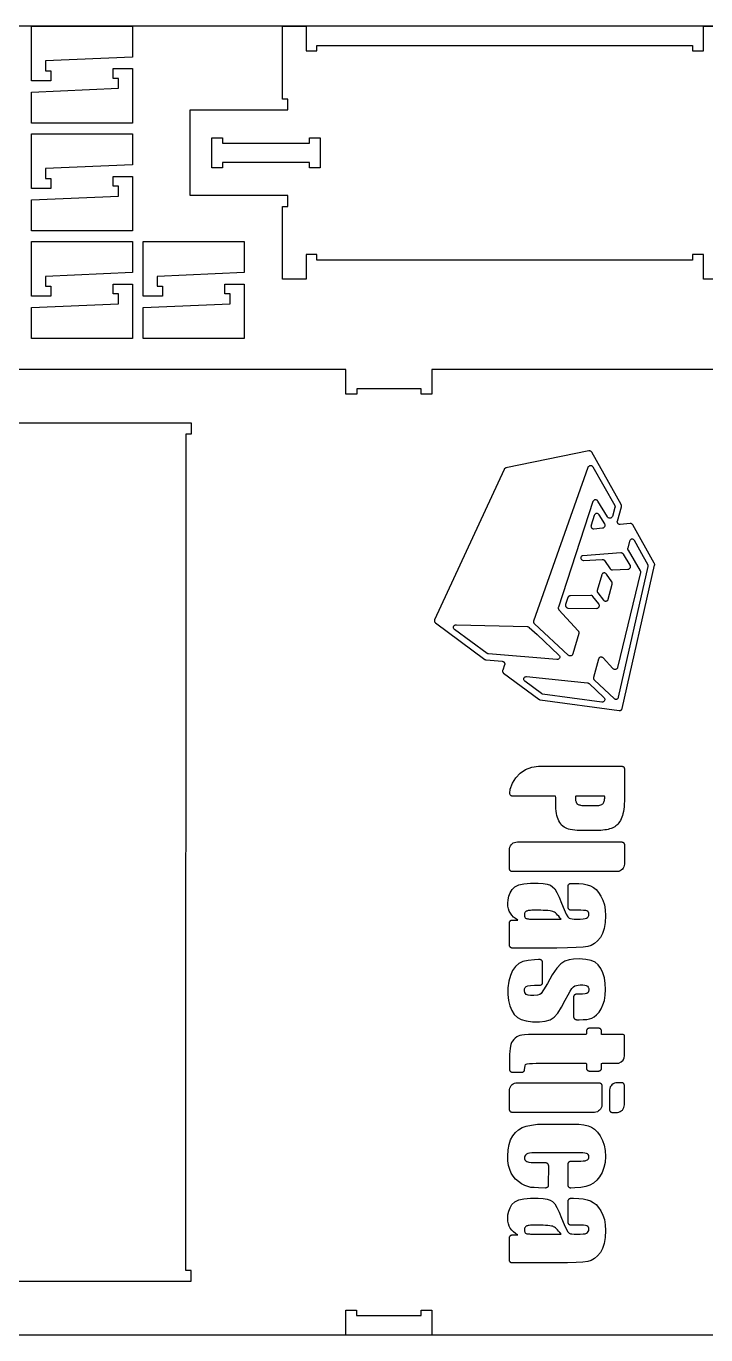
# Model space of a CAD drawing. Header units: millimetres. Extents: x -18174 to 50972, y 6312 to 16778.
# Drawn here: x -3639 to -3005, y 7632 to 8853 of the extents above; entities that cross this region are included whole.
import ezdxf

# ---------------------------------------------------------------- set-up
doc = ezdxf.new("R2010")
doc.units = ezdxf.units.MM
doc.header["$MEASUREMENT"] = 0
for name, color, linetype in [("freeeswerk_LOGO'S_halve dikte plaat", 6, 'Continuous'), ('freeswerk_ELEMENTEN', 7, 'Continuous'), ('freeswerk_PLATEN', 3, 'Continuous')]:
    doc.layers.add(name, color=color, linetype=linetype)

msp = doc.modelspace()

# ---------------------------------------------------------------- linework, layer by layer
at = {"layer": "freeeswerk_LOGO'S_halve dikte plaat"}
for points in [[(-3085.1, 8387.9), (-3085.5, 8387.9), (-3085.9, 8387.9), (-3086.3, 8388.1), (-3086.7, 8388.2), (-3087, 8388.5), (-3087.3, 8388.8), (-3087.5, 8389.1), (-3087.7, 8389.5), (-3087.8, 8389.9), (-3087.9, 8390.3), (-3087.9, 8390.7), (-3087.8, 8391.1), (-3083.9, 8404.5), (-3083.9, 8404.6), (-3083.9, 8404.8), (-3083.8, 8404.9), (-3083.8, 8405.1), (-3083.8, 8405.3), (-3083.8, 8405.4), (-3083.9, 8405.6), (-3083.9, 8405.8), (-3084, 8405.9), (-3084, 8406.1), (-3084.1, 8406.2), (-3084.2, 8406.4), (-3111.7, 8455.2), (-3111.9, 8455.5), (-3112, 8455.7), (-3112.2, 8455.9), (-3112.4, 8456), (-3112.6, 8456.2), (-3112.9, 8456.3), (-3113.1, 8456.4), (-3113.4, 8456.5), (-3113.6, 8456.5), (-3113.9, 8456.5), (-3114.1, 8456.5), (-3114.4, 8456.5), (-3191.6, 8440.6), (-3191.8, 8440.5), (-3192, 8440.4), (-3192.2, 8440.4), (-3192.3, 8440.3), (-3192.5, 8440.2), (-3192.7, 8440.1), (-3192.8, 8439.9), (-3193, 8439.8), (-3193.1, 8439.7), (-3193.2, 8439.5), (-3193.3, 8439.3), (-3193.4, 8439.2), (-3258, 8299.1), (-3258.1, 8298.9), (-3258.2, 8298.6), (-3258.2, 8298.3), (-3258.2, 8298), (-3258.2, 8297.7), (-3258.1, 8297.5), (-3258, 8297.2), (-3257.9, 8296.9), (-3257.8, 8296.7), (-3257.6, 8296.5), (-3257.4, 8296.3), (-3257.2, 8296.1), (-3211.2, 8262.1), (-3211.2, 8262.1), (-3211.1, 8262), (-3211, 8261.9), (-3210.9, 8261.9), (-3210.7, 8261.8), (-3210.6, 8261.8), (-3210.5, 8261.8), (-3210.4, 8261.7), (-3210.3, 8261.7), (-3210.2, 8261.7), (-3210.1, 8261.7), (-3210, 8261.6), (-3195, 8260.4), (-3194.6, 8260.3), (-3194.2, 8260.2), (-3193.9, 8260), (-3193.6, 8259.8), (-3193.3, 8259.6), (-3193.1, 8259.2), (-3192.9, 8258.9), (-3192.8, 8258.6), (-3192.7, 8258.2), (-3192.7, 8257.8), (-3192.7, 8257.4), (-3192.8, 8257), (-3194.6, 8252.1), (-3194.7, 8251.8), (-3194.8, 8251.6), (-3194.8, 8251.3), (-3194.8, 8251), (-3194.7, 8250.8), (-3194.7, 8250.5), (-3194.6, 8250.3), (-3194.5, 8250), (-3194.3, 8249.8), (-3194.2, 8249.6), (-3194, 8249.4), (-3193.8, 8249.2), (-3160.8, 8224.9), (-3160.7, 8224.8), (-3160.6, 8224.8), (-3160.5, 8224.7), (-3160.4, 8224.7), (-3160.3, 8224.6), (-3160.2, 8224.6), (-3160.1, 8224.5), (-3160, 8224.5), (-3159.9, 8224.5), (-3159.8, 8224.4), (-3159.7, 8224.4), (-3159.6, 8224.4), (-3086, 8214.4), (-3085.7, 8214.4), (-3085.4, 8214.4), (-3085.1, 8214.5), (-3084.8, 8214.6), (-3084.5, 8214.7), (-3084.3, 8214.8), (-3084, 8215), (-3083.8, 8215.3), (-3083.6, 8215.5), (-3083.5, 8215.8), (-3083.3, 8216), (-3083.2, 8216.3), (-3053.1, 8350), (-3053.1, 8350.1), (-3053, 8350.3), (-3053, 8350.5), (-3053, 8350.6), (-3053, 8350.8), (-3053.1, 8350.9), (-3053.1, 8351.1), (-3053.1, 8351.2), (-3053.2, 8351.4), (-3053.2, 8351.5), (-3053.3, 8351.6), (-3053.4, 8351.8), (-3073.5, 8387.6), (-3073.7, 8387.8), (-3073.8, 8388), (-3074, 8388.1), (-3074.2, 8388.3), (-3074.4, 8388.4), (-3074.6, 8388.5), (-3074.8, 8388.6), (-3075, 8388.7), (-3075.2, 8388.8), (-3075.5, 8388.8), (-3075.7, 8388.8), (-3076, 8388.8)], [(-3110.8, 8384.1), (-3110.4, 8384), (-3110, 8383.9), (-3109.6, 8383.9), (-3101.5, 8384.7), (-3101.1, 8384.8), (-3100.7, 8384.9), (-3100.3, 8385.1), (-3100, 8385.4), (-3099.7, 8385.7), (-3099.5, 8386.1), (-3099.3, 8386.5), (-3099.3, 8386.9), (-3099.2, 8387.3), (-3099.3, 8387.7), (-3099.4, 8388.1), (-3099.6, 8388.5), (-3104.8, 8396.9), (-3105.1, 8397.3), (-3105.4, 8397.6), (-3105.8, 8397.9), (-3106.3, 8398), (-3106.7, 8398.1), (-3107.2, 8398.1), (-3107.7, 8398), (-3108.1, 8397.8), (-3108.5, 8397.5), (-3108.8, 8397.2), (-3109.1, 8396.8), (-3109.3, 8396.4), (-3112.2, 8387.2), (-3112.3, 8386.8), (-3112.4, 8386.3), (-3112.3, 8385.9), (-3112.2, 8385.5), (-3112, 8385.2), (-3111.8, 8384.8), (-3111.5, 8384.5), (-3111.2, 8384.3)], [(-3091.9, 8253.5), (-3101.1, 8263.5), (-3101.4, 8263.8), (-3101.8, 8264), (-3102.2, 8264.2), (-3102.6, 8264.3), (-3103.1, 8264.3), (-3103.5, 8264.2), (-3103.9, 8264.1), (-3104.3, 8263.8), (-3104.7, 8263.6), (-3105, 8263.2), (-3105.2, 8262.8), (-3105.3, 8262.4), (-3109.9, 8245.3), (-3109.9, 8245.1), (-3110, 8244.9), (-3110, 8244.6), (-3110, 8244.4), (-3109.9, 8244.2), (-3109.9, 8244), (-3109.8, 8243.8), (-3109.7, 8243.6), (-3109.6, 8243.4), (-3109.5, 8243.2), (-3109.3, 8243), (-3109.2, 8242.8), (-3090.8, 8225.7), (-3090.5, 8225.4), (-3090.1, 8225.2), (-3089.7, 8225), (-3089.2, 8225), (-3088.8, 8225), (-3088.4, 8225.1), (-3088, 8225.3), (-3087.6, 8225.5), (-3087.3, 8225.8), (-3087, 8226.1), (-3086.8, 8226.5), (-3086.7, 8226.9), (-3059.2, 8348.8), (-3059.1, 8348.9), (-3059.1, 8349.1), (-3059.1, 8349.2), (-3059.1, 8349.4), (-3059.1, 8349.5), (-3059.1, 8349.7), (-3059.1, 8349.8), (-3059.2, 8350), (-3059.2, 8350.1), (-3059.3, 8350.3), (-3059.3, 8350.4), (-3059.4, 8350.5), (-3063.3, 8357.9), (-3071.8, 8373), (-3072.1, 8373.4), (-3072.4, 8373.7), (-3072.9, 8374), (-3073.3, 8374.2), (-3073.8, 8374.2), (-3074.3, 8374.2), (-3074.8, 8374.1), (-3075.2, 8373.9), (-3075.6, 8373.6), (-3076, 8373.3), (-3076.2, 8372.8), (-3076.4, 8372.4), (-3078.1, 8365.9), (-3078.2, 8365.7), (-3078.2, 8365.6), (-3078.2, 8365.4), (-3078.2, 8365.2), (-3078.2, 8365.1), (-3078.2, 8364.9), (-3078.1, 8364.7), (-3078.1, 8364.6), (-3078, 8364.4), (-3078, 8364.2), (-3077.9, 8364.1), (-3077.8, 8363.9), (-3072, 8354.4), (-3066.5, 8344.8), (-3066.4, 8344.6), (-3066.4, 8344.5), (-3066.3, 8344.4), (-3066.3, 8344.2), (-3066.2, 8344.1), (-3066.2, 8343.9), (-3066.2, 8343.7), (-3066.2, 8343.6), (-3066.2, 8343.4), (-3066.2, 8343.3), (-3066.2, 8343.1), (-3066.2, 8343), (-3087.6, 8254.6), (-3087.8, 8254.1), (-3088, 8253.7), (-3088.3, 8253.4), (-3088.6, 8253.1), (-3089, 8252.9), (-3089.4, 8252.7), (-3089.9, 8252.7), (-3090.3, 8252.7), (-3090.8, 8252.8), (-3091.2, 8252.9), (-3091.6, 8253.2)], [(-3120.8, 8354.8), (-3120.3, 8354.5), (-3119.8, 8354.4), (-3119.2, 8354.4), (-3102, 8355.4), (-3101.8, 8355.4), (-3101.6, 8355.4), (-3101.4, 8355.3), (-3101.2, 8355.3), (-3101, 8355.2), (-3100.8, 8355.1), (-3100.6, 8355), (-3100.4, 8354.9), (-3100.2, 8354.8), (-3100.1, 8354.6), (-3099.9, 8354.5), (-3099.8, 8354.3), (-3094.5, 8346.7), (-3094.4, 8346.5), (-3094.2, 8346.3), (-3094.1, 8346.2), (-3093.9, 8346.1), (-3093.8, 8345.9), (-3093.6, 8345.8), (-3093.4, 8345.8), (-3093.2, 8345.7), (-3093, 8345.6), (-3092.8, 8345.6), (-3092.6, 8345.6), (-3092.4, 8345.6), (-3077.9, 8346.2), (-3077.5, 8346.2), (-3077.1, 8346.4), (-3076.7, 8346.6), (-3076.4, 8346.8), (-3076.1, 8347.1), (-3075.8, 8347.5), (-3075.7, 8347.9), (-3075.6, 8348.3), (-3075.5, 8348.8), (-3075.6, 8349.2), (-3075.7, 8349.6), (-3075.9, 8350), (-3082.2, 8360.2), (-3082.3, 8360.4), (-3082.4, 8360.5), (-3082.6, 8360.7), (-3082.8, 8360.9), (-3083, 8361), (-3083.2, 8361.1), (-3083.4, 8361.2), (-3083.6, 8361.3), (-3083.8, 8361.3), (-3084, 8361.4), (-3084.2, 8361.4), (-3084.5, 8361.4), (-3120.1, 8358.8), (-3120.6, 8358.6), (-3121.1, 8358.3), (-3121.4, 8357.9), (-3121.7, 8357.4), (-3121.8, 8356.8), (-3121.7, 8356.2), (-3121.6, 8355.7), (-3121.3, 8355.2)], [(-3101.6, 8342.1), (-3102, 8341.7), (-3102.2, 8341.3), (-3102.4, 8340.9), (-3106.5, 8326.5), (-3106.6, 8326.3), (-3106.6, 8326.1), (-3106.6, 8325.9), (-3106.6, 8325.7), (-3106.6, 8325.5), (-3106.6, 8325.3), (-3106.5, 8325.1), (-3106.5, 8324.9), (-3106.4, 8324.8), (-3106.3, 8324.6), (-3106.2, 8324.4), (-3106.1, 8324.3), (-3100.7, 8317.4), (-3100.4, 8317), (-3100, 8316.8), (-3099.6, 8316.6), (-3099.1, 8316.4), (-3098.7, 8316.4), (-3098.2, 8316.5), (-3097.8, 8316.6), (-3097.4, 8316.8), (-3097, 8317.1), (-3096.7, 8317.4), (-3096.5, 8317.8), (-3096.3, 8318.3), (-3092.6, 8332.4), (-3092.5, 8332.6), (-3092.5, 8332.8), (-3092.5, 8333), (-3092.5, 8333.1), (-3092.5, 8333.3), (-3092.5, 8333.5), (-3092.6, 8333.7), (-3092.6, 8333.8), (-3092.7, 8334), (-3092.7, 8334.2), (-3092.8, 8334.3), (-3092.9, 8334.5), (-3097.9, 8341.6), (-3098.2, 8342), (-3098.6, 8342.3), (-3099, 8342.5), (-3099.4, 8342.7), (-3099.9, 8342.7), (-3100.4, 8342.7), (-3100.8, 8342.6), (-3101.3, 8342.4)], [(-3104.5, 8312.5), (-3104.6, 8312.9), (-3104.8, 8313.4), (-3105.1, 8313.8), (-3110.6, 8320.8), (-3110.7, 8321), (-3110.8, 8321.1), (-3111, 8321.2), (-3111.1, 8321.3), (-3111.3, 8321.4), (-3111.5, 8321.5), (-3111.6, 8321.6), (-3111.8, 8321.7), (-3112, 8321.7), (-3112.2, 8321.7), (-3112.4, 8321.8), (-3112.6, 8321.8), (-3131.6, 8321.5), (-3131.8, 8321.4), (-3132.1, 8321.4), (-3132.3, 8321.3), (-3132.6, 8321.2), (-3132.8, 8321.1), (-3133, 8321), (-3133.2, 8320.8), (-3133.4, 8320.6), (-3133.5, 8320.4), (-3133.7, 8320.2), (-3133.8, 8320), (-3133.9, 8319.7), (-3136, 8313.2), (-3136.1, 8312.9), (-3136.1, 8312.5), (-3136.1, 8312.1), (-3136, 8311.7), (-3135.8, 8311.3), (-3135.6, 8311), (-3135.4, 8310.7), (-3135.1, 8310.5), (-3134.7, 8310.3), (-3134.4, 8310.1), (-3134, 8310), (-3133.6, 8310), (-3107.1, 8309.7), (-3106.6, 8309.8), (-3106.1, 8309.9), (-3105.7, 8310.1), (-3105.3, 8310.4), (-3105, 8310.7), (-3104.8, 8311.1), (-3104.6, 8311.6), (-3104.5, 8312)], [(-3208.7, 8267.3), (-3208.8, 8267.4), (-3208.9, 8267.5), (-3209, 8267.5), (-3209.1, 8267.6), (-3209.2, 8267.6), (-3239.4, 8289.9), (-3239.8, 8290.3), (-3240.1, 8290.7), (-3240.3, 8291.2), (-3240.4, 8291.7), (-3240.4, 8292.2), (-3240.3, 8292.8), (-3240, 8293.2), (-3239.7, 8293.7), (-3239.3, 8294), (-3238.8, 8294.3), (-3238.3, 8294.4), (-3237.8, 8294.4), (-3171.6, 8292.7), (-3171.5, 8292.7), (-3171.3, 8292.6), (-3171.2, 8292.6), (-3171, 8292.6), (-3170.9, 8292.5), (-3170.8, 8292.5), (-3170.6, 8292.4), (-3170.5, 8292.4), (-3170.4, 8292.3), (-3170.2, 8292.2), (-3170.1, 8292.1), (-3170, 8292), (-3162.5, 8285.2), (-3142.3, 8266.2), (-3141.9, 8265.9), (-3141.7, 8265.4), (-3141.5, 8264.9), (-3141.5, 8264.4), (-3141.5, 8263.9), (-3141.7, 8263.4), (-3141.9, 8263), (-3142.3, 8262.6), (-3142.7, 8262.3), (-3143.2, 8262.1), (-3143.7, 8261.9), (-3144.2, 8261.9), (-3207.9, 8267.2), (-3208, 8267.2), (-3208.1, 8267.2), (-3208.2, 8267.2), (-3208.4, 8267.2), (-3208.5, 8267.3), (-3208.6, 8267.3)], [(-3173.8, 8245.8), (-3173.3, 8246), (-3172.8, 8246.1), (-3172.3, 8246.1), (-3130.9, 8241.9), (-3115.7, 8240.3), (-3115.5, 8240.3), (-3115.4, 8240.2), (-3115.3, 8240.2), (-3115.2, 8240.2), (-3115, 8240.1), (-3114.9, 8240.1), (-3114.8, 8240), (-3114.7, 8239.9), (-3114.6, 8239.9), (-3114.4, 8239.8), (-3114.3, 8239.7), (-3114.2, 8239.6), (-3100.4, 8226.7), (-3100, 8226.3), (-3099.8, 8225.8), (-3099.6, 8225.3), (-3099.6, 8224.8), (-3099.6, 8224.3), (-3099.8, 8223.8), (-3100.1, 8223.3), (-3100.5, 8222.9), (-3100.9, 8222.6), (-3101.4, 8222.4), (-3101.9, 8222.4), (-3102.4, 8222.4), (-3157.4, 8229.8), (-3157.6, 8229.8), (-3157.7, 8229.9), (-3157.8, 8229.9), (-3157.9, 8229.9), (-3158, 8229.9), (-3158.1, 8230), (-3158.1, 8230), (-3158.2, 8230.1), (-3158.3, 8230.1), (-3158.4, 8230.2), (-3158.5, 8230.2), (-3158.6, 8230.3), (-3174, 8241.7), (-3174.4, 8242), (-3174.7, 8242.5), (-3174.9, 8243), (-3175, 8243.5), (-3175, 8244), (-3174.8, 8244.6), (-3174.6, 8245), (-3174.2, 8245.5)], [(-3108.1, 8102.6), (-3110.8, 8102.5), (-3120.5, 8102.5), (-3122.5, 8102.5), (-3125.1, 8102.6), (-3127.5, 8102.8), (-3129.7, 8103.1), (-3131.7, 8103.4), (-3133.4, 8103.9), (-3134.9, 8104.4), (-3136.2, 8105), (-3137.5, 8105.7), (-3138.6, 8106.6), (-3139.7, 8107.6), (-3140.6, 8108.8), (-3141.5, 8110.1), (-3142.3, 8111.5), (-3143, 8113.1), (-3143.6, 8114.8), (-3144.1, 8116.6), (-3144.5, 8118.6), (-3144.9, 8120.7), (-3145.1, 8123), (-3145.2, 8125.4), (-3145.2, 8127.2), (-3145.2, 8133.4), (-3145.3, 8134.6), (-3185.5, 8134.6), (-3185.8, 8134.7), (-3186.2, 8134.7), (-3186.5, 8134.8), (-3186.8, 8135), (-3187.1, 8135.2), (-3187.3, 8135.5), (-3187.6, 8135.7), (-3187.7, 8136), (-3187.9, 8136.4), (-3187.9, 8136.7), (-3188, 8137.1), (-3188, 8137.4), (-3187.6, 8141), (-3185.6, 8146.7), (-3182.4, 8151.8), (-3178.2, 8156.1), (-3173.3, 8159.4), (-3167.6, 8161.6), (-3161.4, 8162.5), (-3160.5, 8162.5), (-3083.7, 8162.5), (-3083.3, 8162.5), (-3083, 8162.4), (-3082.7, 8162.3), (-3082.4, 8162.2), (-3082.2, 8162), (-3081.9, 8161.8), (-3081.7, 8161.5), (-3081.5, 8161.3), (-3081.4, 8161), (-3081.3, 8160.7), (-3081.2, 8160.3), (-3081.2, 8160), (-3081.2, 8135), (-3081.2, 8133.1), (-3081.2, 8130.1), (-3081.4, 8127.3), (-3081.6, 8124.8), (-3081.9, 8122.4), (-3082.2, 8120.2), (-3082.6, 8118.2), (-3083.1, 8116.5), (-3083.6, 8114.9), (-3084.3, 8113.4), (-3084.9, 8112), (-3085.7, 8110.7), (-3086.5, 8109.6), (-3087.3, 8108.6), (-3088.3, 8107.7), (-3089.3, 8106.9), (-3090.3, 8106.1), (-3091.4, 8105.5), (-3092.5, 8104.9), (-3093.7, 8104.4), (-3095, 8104), (-3096.3, 8103.6), (-3097.8, 8103.3), (-3099.4, 8103.1), (-3101.3, 8102.9), (-3103.3, 8102.7), (-3105.6, 8102.6)], [(-3122, 8126.2), (-3121, 8126), (-3119.8, 8125.9), (-3118.5, 8125.8), (-3117.1, 8125.8), (-3108.3, 8125.8), (-3107.2, 8125.8), (-3106, 8125.9), (-3105, 8126), (-3104, 8126.2), (-3103.1, 8126.4), (-3102.4, 8126.7), (-3101.8, 8127), (-3101.3, 8127.4), (-3100.9, 8127.9), (-3100.6, 8128.4), (-3100.3, 8129.1), (-3100, 8129.8), (-3099.8, 8130.7), (-3099.7, 8131.7), (-3099.6, 8132.8), (-3099.5, 8134.1), (-3099.9, 8134.6), (-3126.4, 8134.6), (-3126.8, 8134.2), (-3126.8, 8133.7), (-3126.9, 8133.2), (-3126.9, 8132.8), (-3126.9, 8132.3), (-3126.8, 8131.4), (-3126.7, 8130.6), (-3126.5, 8129.9), (-3126.3, 8129.2), (-3126.1, 8128.6), (-3125.7, 8128.1), (-3125.4, 8127.6), (-3124.9, 8127.2), (-3124.4, 8126.9), (-3123.7, 8126.6), (-3122.9, 8126.4)], [(-3085.3, 8065), (-3086.5, 8064.5), (-3087.9, 8064.4), (-3185.8, 8064.4), (-3186.1, 8064.4), (-3186.4, 8064.4), (-3186.7, 8064.5), (-3187, 8064.7), (-3187.3, 8064.9), (-3187.6, 8065.1), (-3187.8, 8065.3), (-3187.9, 8065.6), (-3188.1, 8065.9), (-3188.2, 8066.2), (-3188.3, 8066.5), (-3188.3, 8066.9), (-3188.3, 8084.7), (-3188.2, 8085.6), (-3188, 8087), (-3187.5, 8088.2), (-3186.8, 8089.3), (-3185.9, 8090.2), (-3184.8, 8091), (-3183.6, 8091.5), (-3182.3, 8091.8), (-3180.9, 8091.9), (-3083.7, 8091.9), (-3083.4, 8091.8), (-3083, 8091.8), (-3082.7, 8091.7), (-3082.4, 8091.5), (-3082.2, 8091.4), (-3081.9, 8091.1), (-3081.7, 8090.9), (-3081.5, 8090.6), (-3081.4, 8090.3), (-3081.3, 8090), (-3081.2, 8089.7), (-3081.2, 8089.4), (-3081.2, 8071.3), (-3081.3, 8069.9), (-3081.7, 8068.6), (-3082.3, 8067.5), (-3083.1, 8066.5), (-3084.1, 8065.6)], [(-3174.1, 8022.1), (-3173.9, 8021.7), (-3173.7, 8021.3), (-3173.4, 8021), (-3172.7, 8020.5), (-3172.2, 8020.4), (-3171.5, 8020.2), (-3170.7, 8020.1), (-3169.7, 8020), (-3168.6, 8019.9), (-3167.4, 8019.9), (-3165.9, 8019.8), (-3164.6, 8019.8), (-3140.2, 8019.8), (-3141.3, 8021.3), (-3142.4, 8022.7), (-3143.5, 8023.8), (-3144.5, 8024.8), (-3145.4, 8025.7), (-3146.3, 8026.4), (-3147.2, 8026.9), (-3148, 8027.2), (-3149, 8027.5), (-3150.5, 8027.7), (-3152.5, 8027.9), (-3154.6, 8028), (-3156.9, 8028.1), (-3159.2, 8028.2), (-3161.3, 8028.3), (-3163.1, 8028.3), (-3164.7, 8028.3), (-3166.2, 8028.3), (-3167.6, 8028.2), (-3168.8, 8028.1), (-3169.9, 8028), (-3170.8, 8027.9), (-3171.5, 8027.7), (-3172.2, 8027.5), (-3172.6, 8027.3), (-3173.1, 8027), (-3173.4, 8026.7), (-3173.7, 8026.3), (-3174, 8025.8), (-3174.2, 8025.4), (-3174.3, 8024.8), (-3174.4, 8024.2), (-3174.4, 8023.6), (-3174.3, 8023), (-3174.2, 8022.5)], [(-3128.1, 7948.8), (-3128.3, 7948.5), (-3128.4, 7948.2), (-3128.5, 7947.9), (-3128.5, 7947.5), (-3128.5, 7928.7), (-3128.5, 7928.4), (-3128.4, 7928.1), (-3128.3, 7927.8), (-3128.1, 7927.5), (-3128, 7927.2), (-3127.7, 7927), (-3127.5, 7926.8), (-3127.2, 7926.6), (-3126.9, 7926.4), (-3126.6, 7926.3), (-3126.3, 7926.3), (-3126, 7926.2), (-3123.4, 7926.2), (-3119.5, 7926.3), (-3116.2, 7926.5), (-3113.8, 7926.9), (-3111.7, 7927.6), (-3109.4, 7928.9), (-3107.1, 7930.7), (-3104.8, 7933.1), (-3102.9, 7936.2), (-3101.2, 7939.9), (-3099.9, 7944.1), (-3099.2, 7949), (-3098.8, 7954.4), (-3099.1, 7960), (-3099.9, 7965.2), (-3101.3, 7969.9), (-3103.2, 7974), (-3105.7, 7977.3), (-3108.6, 7979.8), (-3112.3, 7981.4), (-3117.2, 7982.4), (-3123.3, 7982.9), (-3128.5, 7982.7), (-3132.8, 7982), (-3136.7, 7980.7), (-3140.4, 7978.4), (-3144.3, 7974.2), (-3148.4, 7968), (-3153, 7959.9), (-3156.5, 7953.9), (-3158.7, 7950.7), (-3160, 7949.7), (-3162.3, 7949.1), (-3165.6, 7948.9), (-3168.8, 7948.9), (-3171, 7949.2), (-3172.6, 7949.7), (-3173.5, 7950.5), (-3174.1, 7951.7), (-3174.3, 7953.2), (-3174.3, 7954.9), (-3173.8, 7956.2), (-3172.8, 7957.2), (-3171.2, 7957.8), (-3168.6, 7958.2), (-3165, 7958.4), (-3162.5, 7958.4), (-3159.9, 7958.4), (-3159.6, 7958.4), (-3159.3, 7958.5), (-3158.9, 7958.6), (-3158.7, 7958.7), (-3158.4, 7958.9), (-3158.1, 7959.1), (-3157.9, 7959.4), (-3157.7, 7959.6), (-3157.6, 7959.9), (-3157.5, 7960.2), (-3157.4, 7960.6), (-3157.4, 7960.9), (-3157.4, 7979.7), (-3157.4, 7980), (-3157.5, 7980.3), (-3157.6, 7980.6), (-3157.7, 7980.9), (-3157.9, 7981.2), (-3158.1, 7981.4), (-3158.4, 7981.7), (-3158.7, 7981.8), (-3158.9, 7982), (-3159.3, 7982.1), (-3159.6, 7982.2), (-3159.9, 7982.2), (-3161.3, 7982.2), (-3165, 7982.1), (-3171, 7981.5), (-3175.9, 7980.4), (-3179.7, 7978.6), (-3182.8, 7975.8), (-3185.4, 7972.1), (-3187.5, 7967.4), (-3189, 7962), (-3189.8, 7956), (-3189.9, 7949.7), (-3189.3, 7944.1), (-3188.1, 7939.1), (-3186.2, 7934.7), (-3183.8, 7931.1), (-3180.8, 7928.3), (-3177.3, 7926.3), (-3172.7, 7925), (-3167, 7924.3), (-3160.4, 7924.2), (-3154.9, 7924.8), (-3150.4, 7926.2), (-3146.7, 7928.5), (-3143.3, 7932.3), (-3139.7, 7937.8), (-3136.3, 7944.5), (-3133.7, 7949.4), (-3131.7, 7952.9), (-3130.1, 7955.2), (-3128.6, 7956.7), (-3127.3, 7957.7), (-3126, 7958.2), (-3124.4, 7958.5), (-3122.4, 7958.7), (-3120, 7958.7), (-3118.2, 7958.5), (-3116.8, 7958.1), (-3115.7, 7957.5), (-3114.9, 7956.6), (-3114.5, 7955.4), (-3114.4, 7954), (-3114.6, 7952.5), (-3115.1, 7951.4), (-3116.1, 7950.7), (-3117.7, 7950.3), (-3120.3, 7950.1), (-3123.7, 7950), (-3126, 7950), (-3126.3, 7950), (-3126.6, 7949.9), (-3126.9, 7949.8), (-3127.2, 7949.7), (-3127.5, 7949.5), (-3127.7, 7949.3), (-3128, 7949)], [(-3084.2, 7886.8), (-3082.5, 7888.5), (-3081.4, 7890.7), (-3081.2, 7892.5), (-3081.2, 7911.9), (-3082.3, 7912.4), (-3100.9, 7912.4), (-3102.6, 7912.5), (-3102.6, 7915.7), (-3102.6, 7916), (-3102.6, 7916.3), (-3102.8, 7916.7), (-3102.9, 7916.9), (-3103.1, 7917.2), (-3103.3, 7917.5), (-3103.5, 7917.7), (-3103.8, 7917.9), (-3104.1, 7918), (-3104.4, 7918.1), (-3104.7, 7918.2), (-3105.1, 7918.2), (-3112.9, 7918.2), (-3114, 7918.2), (-3114.3, 7918.2), (-3114.6, 7918.1), (-3114.9, 7918), (-3115.2, 7917.9), (-3115.5, 7917.7), (-3115.8, 7917.5), (-3116, 7917.2), (-3116.1, 7916.9), (-3116.3, 7916.7), (-3116.4, 7916.3), (-3116.5, 7916), (-3116.5, 7915.7), (-3116.5, 7912.9), (-3116.8, 7912.4), (-3161, 7912.4), (-3166, 7912.4), (-3170.6, 7912.3), (-3174.2, 7912.1), (-3176.9, 7911.8), (-3178.6, 7911.5), (-3180.1, 7910.9), (-3181.6, 7910.1), (-3183, 7909), (-3184.2, 7907.7), (-3185.4, 7906.3), (-3186.3, 7904.8), (-3187, 7903.1), (-3187.5, 7901.4), (-3187.8, 7899.4), (-3188, 7896.9), (-3188.2, 7893.8), (-3188.3, 7890.2), (-3188.3, 7887.7), (-3188.3, 7885.2), (-3188.3, 7879.8), (-3188.3, 7879.5), (-3188.2, 7879.1), (-3188.1, 7878.8), (-3187.9, 7878.5), (-3187.8, 7878.3), (-3187.5, 7878), (-3187.3, 7877.8), (-3187, 7877.6), (-3186.7, 7877.5), (-3186.4, 7877.4), (-3186.1, 7877.3), (-3185.8, 7877.3), (-3176.7, 7877.3), (-3176.3, 7877.3), (-3176, 7877.4), (-3175.7, 7877.5), (-3175.5, 7877.6), (-3175.2, 7877.8), (-3174.9, 7878), (-3174.7, 7878.2), (-3174.6, 7878.5), (-3174.4, 7878.7), (-3174.3, 7879), (-3174.2, 7879.3), (-3174.2, 7879.6), (-3174, 7881.7), (-3173.8, 7883.3), (-3173.5, 7884.4), (-3172.9, 7884.8), (-3171.7, 7885.2), (-3169.7, 7885.4), (-3166.8, 7885.5), (-3163.5, 7885.6), (-3117, 7885.6), (-3116.5, 7885), (-3116.5, 7880.8), (-3116.5, 7880.5), (-3116.4, 7880.2), (-3116.3, 7879.9), (-3116.1, 7879.6), (-3116, 7879.3), (-3115.8, 7879.1), (-3115.5, 7878.9), (-3115.2, 7878.7), (-3114.9, 7878.5), (-3114.6, 7878.4), (-3114.3, 7878.4), (-3114, 7878.3), (-3105.1, 7878.3), (-3104.7, 7878.4), (-3104.4, 7878.4), (-3104.1, 7878.5), (-3103.8, 7878.7), (-3103.5, 7878.9), (-3103.3, 7879.1), (-3103.1, 7879.3), (-3102.9, 7879.6), (-3102.8, 7879.9), (-3102.7, 7880.2), (-3102.6, 7880.5), (-3102.6, 7880.8), (-3102.6, 7885.5), (-3101.6, 7885.6), (-3088.1, 7885.6), (-3086.5, 7885.8)], [(-3107.7, 7840), (-3109, 7839.8), (-3111.6, 7839.8), (-3185.8, 7839.8), (-3186.1, 7839.8), (-3186.4, 7839.9), (-3186.8, 7840), (-3187.1, 7840.1), (-3187.3, 7840.3), (-3187.6, 7840.5), (-3187.8, 7840.8), (-3188, 7841.1), (-3188.1, 7841.4), (-3188.2, 7841.7), (-3188.3, 7842), (-3188.3, 7842.3), (-3188.3, 7860.2), (-3188.3, 7861.1), (-3188, 7862.4), (-3187.5, 7863.6), (-3186.8, 7864.7), (-3185.9, 7865.7), (-3184.8, 7866.4), (-3183.6, 7867), (-3182.3, 7867.3), (-3181, 7867.4), (-3104.8, 7867.3), (-3104.5, 7867.3), (-3104.1, 7867.2), (-3103.8, 7867.1), (-3103.5, 7867), (-3103.3, 7866.8), (-3103, 7866.6), (-3102.8, 7866.3), (-3102.6, 7866.1), (-3102.5, 7865.8), (-3102.4, 7865.5), (-3102.3, 7865.1), (-3102.3, 7864.8), (-3102.3, 7846.8), (-3102.4, 7845.4), (-3102.8, 7844.1), (-3103.4, 7842.9), (-3104.3, 7841.9), (-3105.3, 7841.1), (-3106.4, 7840.4)], [(-3094.2, 7840.3), (-3093.9, 7840.1), (-3093.6, 7840), (-3093.3, 7839.9), (-3093, 7839.8), (-3092.6, 7839.8), (-3088.3, 7839.8), (-3087.8, 7839.8), (-3086.5, 7840), (-3085.2, 7840.5), (-3084.1, 7841.1), (-3083.1, 7842), (-3082.3, 7843), (-3081.7, 7844.2), (-3081.3, 7845.5), (-3081.2, 7846.8), (-3081.2, 7864.8), (-3081.2, 7865.2), (-3081.3, 7865.5), (-3081.4, 7865.8), (-3081.5, 7866.1), (-3081.7, 7866.4), (-3081.9, 7866.6), (-3082.2, 7866.8), (-3082.4, 7867), (-3082.7, 7867.2), (-3083, 7867.3), (-3083.4, 7867.3), (-3083.7, 7867.3), (-3087.8, 7867.3), (-3089.2, 7867.3), (-3090.6, 7866.9), (-3091.8, 7866.3), (-3092.8, 7865.6), (-3093.7, 7864.6), (-3094.4, 7863.5), (-3094.9, 7862.2), (-3095.1, 7860.9), (-3095.1, 7860.4), (-3095.1, 7842.3), (-3095.1, 7842), (-3095, 7841.7), (-3094.9, 7841.3), (-3094.8, 7841.1), (-3094.6, 7840.8), (-3094.4, 7840.5)], [(-3123.6, 7828.7), (-3118.9, 7828.1), (-3115.1, 7827.2), (-3111.9, 7825.9), (-3109, 7824), (-3106.3, 7821.3), (-3103.8, 7817.8), (-3101.6, 7813.7), (-3100, 7809.1), (-3099.1, 7804.1), (-3098.9, 7798.6), (-3099.3, 7793.2), (-3100.3, 7788.3), (-3102, 7783.8), (-3104.3, 7779.8), (-3107, 7776.5), (-3110, 7773.9), (-3113.4, 7772), (-3117.2, 7770.7), (-3121.9, 7769.8), (-3127.3, 7769.3), (-3131, 7769.2), (-3131.4, 7769.2), (-3131.7, 7769.3), (-3132, 7769.4), (-3132.3, 7769.5), (-3132.6, 7769.7), (-3132.8, 7769.9), (-3133.1, 7770.1), (-3133.2, 7770.4), (-3133.4, 7770.7), (-3133.5, 7771), (-3133.6, 7771.3), (-3133.6, 7771.7), (-3133.6, 7791.8), (-3133.6, 7792.2), (-3133.5, 7792.5), (-3133.4, 7792.8), (-3133.3, 7793.1), (-3133.1, 7793.4), (-3132.9, 7793.6), (-3132.6, 7793.8), (-3132.3, 7794), (-3132, 7794.1), (-3131.7, 7794.2), (-3131.4, 7794.3), (-3131.1, 7794.3), (-3123.8, 7794.3), (-3121.9, 7794.4), (-3119.5, 7794.5), (-3117.7, 7794.7), (-3116.4, 7795.1), (-3115.5, 7795.6), (-3114.8, 7796.4), (-3114.5, 7797.3), (-3114.4, 7798.5), (-3114.5, 7799.6), (-3114.9, 7800.4), (-3115.6, 7801), (-3116.5, 7801.5), (-3118, 7801.8), (-3120.1, 7802), (-3122.8, 7802.1), (-3165.2, 7802.1), (-3167.5, 7802), (-3169.5, 7801.7), (-3171.2, 7801.3), (-3172.5, 7800.7), (-3173.4, 7799.9), (-3174.1, 7799), (-3174.4, 7797.9), (-3174.3, 7796.6), (-3173.9, 7795.4), (-3173.1, 7794.5), (-3172, 7793.9), (-3170.3, 7793.4), (-3168.1, 7793.1), (-3165.2, 7792.9), (-3162.5, 7792.9), (-3154.6, 7792.9), (-3154.3, 7792.9), (-3154, 7792.8), (-3153.7, 7792.7), (-3153.4, 7792.6), (-3153.1, 7792.4), (-3152.9, 7792.2), (-3152.7, 7791.9), (-3152.5, 7791.6), (-3152.3, 7791.3), (-3152.2, 7791), (-3152.2, 7790.7), (-3152.1, 7790.4), (-3152.2, 7771.7), (-3152.2, 7771.4), (-3152.2, 7771.1), (-3152.3, 7770.8), (-3152.5, 7770.5), (-3152.7, 7770.2), (-3152.9, 7770), (-3153.1, 7769.8), (-3153.4, 7769.6), (-3153.7, 7769.4), (-3154, 7769.3), (-3154.3, 7769.3), (-3154.7, 7769.2), (-3161.4, 7769.3), (-3165.2, 7769.6), (-3168.4, 7769.9), (-3171.2, 7770.6), (-3174.1, 7771.7), (-3177.1, 7773.2), (-3180, 7775.2), (-3182.7, 7777.5), (-3184.9, 7780.2), (-3186.7, 7783.2), (-3188.1, 7786.5), (-3189.1, 7790.3), (-3189.7, 7794.5), (-3189.9, 7799.1), (-3189.6, 7804.9), (-3188.7, 7809.9), (-3187.3, 7814.3), (-3185.3, 7818), (-3182.8, 7821.1), (-3179.9, 7823.6), (-3176.5, 7825.6), (-3172.6, 7827), (-3167.9, 7828), (-3162.3, 7828.7), (-3155.9, 7828.9), (-3133.2, 7828.9), (-3129, 7828.9)], [(-3133.4, 7758.2), (-3133.3, 7758.4), (-3133.1, 7758.7), (-3132.9, 7759), (-3132.6, 7759.2), (-3132.3, 7759.4), (-3132, 7759.5), (-3131.7, 7759.6), (-3131.4, 7759.7), (-3131.1, 7759.7), (-3128.6, 7759.7), (-3123.8, 7759.6), (-3119.6, 7759.1), (-3115.9, 7758.4), (-3112.9, 7757.4), (-3110.2, 7755.9), (-3107.6, 7753.8), (-3105.3, 7751.2), (-3103.1, 7747.9), (-3101.2, 7744.1), (-3099.9, 7739.8), (-3099.1, 7734.9), (-3098.9, 7729.5), (-3099.2, 7723.1), (-3100.1, 7717.6), (-3101.5, 7712.9), (-3103.6, 7709), (-3106.2, 7705.9), (-3109, 7703.5), (-3112.1, 7701.8), (-3115.4, 7700.8), (-3119.9, 7700.1), (-3126.1, 7699.7), (-3134.2, 7699.4), (-3144.2, 7699.4), (-3185.8, 7699.4), (-3186.1, 7699.4), (-3186.5, 7699.4), (-3186.8, 7699.6), (-3187.1, 7699.7), (-3187.3, 7699.9), (-3187.6, 7700.1), (-3187.8, 7700.3), (-3188, 7700.6), (-3188.1, 7700.9), (-3188.2, 7701.2), (-3188.3, 7701.5), (-3188.3, 7701.9), (-3188.3, 7723), (-3188.3, 7723.3), (-3188.2, 7723.6), (-3188.1, 7723.9), (-3188, 7724.2), (-3187.8, 7724.5), (-3187.6, 7724.8), (-3187.3, 7725), (-3187.1, 7725.2), (-3186.8, 7725.3), (-3186.5, 7725.4), (-3186.1, 7725.5), (-3185.8, 7725.5), (-3180.5, 7725.5), (-3182.7, 7726.8), (-3184.6, 7728.3), (-3186.2, 7729.9), (-3187.6, 7731.8), (-3188.6, 7733.8), (-3189.3, 7736), (-3189.8, 7738.4), (-3189.9, 7741), (-3189.7, 7744.4), (-3188.9, 7747.7), (-3187.7, 7750.9), (-3186, 7753.9), (-3183.4, 7756.4), (-3179.7, 7758.2), (-3174.8, 7759.3), (-3168.8, 7759.7), (-3161.5, 7759.7), (-3157, 7759.5), (-3153.2, 7758.9), (-3150.3, 7757.9), (-3148.1, 7756.6), (-3146.2, 7754.5), (-3144.2, 7751.2), (-3142, 7746.8), (-3139.7, 7741.2), (-3137.3, 7735.4), (-3135.4, 7731.1), (-3133.9, 7728.3), (-3132.8, 7727.1), (-3131.6, 7726.7), (-3130.1, 7726.4), (-3128, 7726.2), (-3125.5, 7726.2), (-3122.3, 7726.2), (-3119.8, 7726.4), (-3117.8, 7726.7), (-3116.5, 7727.2), (-3115.6, 7727.8), (-3114.9, 7728.6), (-3114.5, 7729.5), (-3114.4, 7730.6), (-3114.5, 7731.8), (-3114.8, 7732.8), (-3115.4, 7733.5), (-3116.1, 7734), (-3117.4, 7734.3), (-3119.3, 7734.5), (-3121.9, 7734.6), (-3125.3, 7734.7), (-3131.1, 7734.7), (-3131.4, 7734.7), (-3131.7, 7734.7), (-3132.1, 7734.8), (-3132.3, 7735), (-3132.6, 7735.2), (-3132.9, 7735.4), (-3133.1, 7735.6), (-3133.3, 7735.9), (-3133.4, 7736.2), (-3133.5, 7736.5), (-3133.6, 7736.8), (-3133.6, 7737.2), (-3133.6, 7757.2), (-3133.6, 7757.5), (-3133.5, 7757.8)]]:
    msp.add_lwpolyline(points, close=True, dxfattribs=at)
for points in [[(-3130, 8266.1), (-3130.3, 8265.8), (-3130.7, 8265.6), (-3131.1, 8265.4), (-3131.5, 8265.4), (-3131.9, 8265.4), (-3132.3, 8265.4), (-3132.8, 8265.6), (-3133.1, 8265.8), (-3133.5, 8266), (-3164.9, 8295.4), (-3165.1, 8295.5), (-3165.2, 8295.7), (-3165.3, 8295.9), (-3165.5, 8296.1), (-3165.5, 8296.4), (-3165.6, 8296.6), (-3165.7, 8296.8), (-3165.7, 8297.1), (-3165.7, 8297.3), (-3165.7, 8297.5), (-3165.6, 8297.8), (-3165.5, 8298), (-3115.1, 8441.2), (-3114.9, 8441.7), (-3114.6, 8442), (-3114.2, 8442.4), (-3113.8, 8442.6), (-3113.4, 8442.8), (-3112.9, 8442.9), (-3112.4, 8442.9), (-3112, 8442.8), (-3111.5, 8442.6), (-3111.1, 8442.3), (-3110.8, 8442), (-3110.5, 8441.6), (-3090.2, 8405.7), (-3090.2, 8405.5), (-3090.1, 8405.4), (-3090, 8405.2), (-3090, 8405.1), (-3090, 8404.9), (-3089.9, 8404.7), (-3089.9, 8404.6), (-3089.9, 8404.4), (-3089.9, 8404.2), (-3089.9, 8404.1), (-3090, 8403.9), (-3090, 8403.8), (-3092.4, 8395.5), (-3092.6, 8395.1), (-3092.8, 8394.7)], [(-3092.8, 8394.7), (-3093.2, 8394.3), (-3093.5, 8394.1), (-3094, 8393.9), (-3094.5, 8393.7), (-3094.9, 8393.7), (-3095.4, 8393.8), (-3095.9, 8394), (-3096.3, 8394.2), (-3096.6, 8394.5), (-3096.9, 8394.9), (-3106.1, 8409.8), (-3106.4, 8410.2), (-3106.7, 8410.5), (-3107.1, 8410.7), (-3107.6, 8410.9), (-3108, 8411), (-3108.5, 8411), (-3109, 8410.9), (-3109.4, 8410.7), (-3109.8, 8410.4), (-3110.1, 8410.1), (-3110.4, 8409.7), (-3110.6, 8409.3), (-3142.7, 8310.7), (-3142.8, 8310.5), (-3142.8, 8310.3), (-3142.8, 8310.1), (-3142.8, 8309.9), (-3142.8, 8309.7), (-3142.8, 8309.4), (-3142.7, 8309.2), (-3142.6, 8309), (-3142.6, 8308.8), (-3142.4, 8308.6), (-3142.3, 8308.4), (-3142.2, 8308.3), (-3124.4, 8288.8), (-3124.2, 8288.7), (-3124.1, 8288.5), (-3124, 8288.3), (-3123.9, 8288.1), (-3123.8, 8287.9), (-3123.8, 8287.7), (-3123.7, 8287.5), (-3123.7, 8287.3), (-3123.7, 8287.1), (-3123.7, 8286.9), (-3123.7, 8286.7), (-3123.8, 8286.4), (-3129.4, 8267.2), (-3129.5, 8266.8), (-3129.7, 8266.4), (-3130, 8266.1)], [(-3185.9, 8047.5), (-3183.4, 8050.1), (-3179.7, 8051.9), (-3174.8, 8053), (-3168.7, 8053.4), (-3161.5, 8053.4), (-3156.9, 8053.2), (-3153.2, 8052.6), (-3150.2, 8051.6), (-3148.1, 8050.2), (-3146.2, 8048.1), (-3144.2, 8044.8), (-3142, 8040.4), (-3139.7, 8034.8), (-3137.3, 8029), (-3135.4, 8024.7), (-3133.8, 8022), (-3132.7, 8020.8), (-3131.6, 8020.4), (-3130, 8020.1), (-3128, 8019.9), (-3125.5, 8019.8), (-3122.3, 8019.9), (-3119.7, 8020.1), (-3117.8, 8020.4), (-3116.5, 8020.8), (-3115.5, 8021.4), (-3114.9, 8022.2), (-3114.5, 8023.2), (-3114.4, 8024.3), (-3114.5, 8025.5), (-3114.8, 8026.5), (-3115.3, 8027.2), (-3116.1, 8027.6), (-3117.3, 8027.9), (-3119.3, 8028.1), (-3121.9, 8028.3), (-3125.2, 8028.3), (-3131.1, 8028.3), (-3131.4, 8028.3), (-3131.7, 8028.4), (-3132, 8028.5), (-3132.3, 8028.6), (-3132.6, 8028.8), (-3132.8, 8029), (-3133.1, 8029.3), (-3133.2, 8029.6), (-3133.4, 8029.9), (-3133.5, 8030.2), (-3133.5, 8030.5), (-3133.6, 8030.8), (-3133.6, 8050.9), (-3133.5, 8051.2), (-3133.5, 8051.5), (-3133.4, 8051.8), (-3133.2, 8052.1), (-3133.1, 8052.4), (-3132.8, 8052.6), (-3132.6, 8052.8), (-3132.3, 8053), (-3132, 8053.2), (-3131.7, 8053.3), (-3131.4, 8053.3), (-3131.1, 8053.3), (-3128.6, 8053.3), (-3123.8, 8053.2), (-3119.5, 8052.8)], [(-3184.6, 8021.9), (-3186.2, 8023.6), (-3187.5, 8025.4), (-3188.6, 8027.5), (-3189.3, 8029.7), (-3189.7, 8032.1), (-3189.9, 8034.7), (-3189.6, 8038.1), (-3188.9, 8041.4), (-3187.7, 8044.5), (-3185.9, 8047.5)], [(-3119.5, 8052.8), (-3115.9, 8052), (-3112.8, 8051), (-3110.1, 8049.5), (-3107.6, 8047.5), (-3105.3, 8044.8), (-3103.1, 8041.5), (-3101.2, 8037.7), (-3099.9, 8033.4), (-3099.1, 8028.5), (-3098.8, 8023.1), (-3099.1, 8016.8), (-3100, 8011.2), (-3101.5, 8006.5), (-3103.6, 8002.7), (-3106.2, 7999.6), (-3109, 7997.2), (-3112.1, 7995.4), (-3115.4, 7994.4), (-3119.8, 7993.8), (-3126.1, 7993.4), (-3134.2, 7993.1), (-3144.2, 7993), (-3185.8, 7993), (-3186.1, 7993), (-3186.4, 7993.1), (-3186.7, 7993.2), (-3187, 7993.4), (-3187.3, 7993.5), (-3187.6, 7993.8), (-3187.8, 7994), (-3188, 7994.3), (-3188.1, 7994.6), (-3188.2, 7994.9), (-3188.3, 7995.2), (-3188.3, 7995.5), (-3188.3, 8016.6), (-3188.3, 8017), (-3188.2, 8017.3), (-3188.1, 8017.6), (-3188, 8017.9), (-3187.8, 8018.2), (-3187.6, 8018.4), (-3187.3, 8018.6), (-3187, 8018.8), (-3186.7, 8019), (-3186.4, 8019.1), (-3186.1, 8019.1), (-3185.8, 8019.1), (-3180.5, 8019.1), (-3182.7, 8020.5), (-3184.6, 8021.9)], [(-3147.7, 7726.2), (-3143.9, 7726.2), (-3141.2, 7726.2), (-3140.2, 7726.2), (-3141.4, 7727.7), (-3142.5, 7729), (-3143.5, 7730.2), (-3144.5, 7731.2), (-3145.4, 7732), (-3146.4, 7732.7), (-3147.2, 7733.2), (-3148, 7733.6), (-3149, 7733.8), (-3150.6, 7734), (-3152.5, 7734.2), (-3154.7, 7734.4), (-3157, 7734.5), (-3159.2, 7734.6), (-3161.3, 7734.6), (-3163.1, 7734.7), (-3164.7, 7734.7), (-3166.2, 7734.6), (-3167.6, 7734.6), (-3168.8, 7734.5), (-3169.9, 7734.4), (-3170.8, 7734.2), (-3171.6, 7734.1), (-3172.2, 7733.9), (-3172.7, 7733.6), (-3173.1, 7733.4), (-3173.5, 7733), (-3173.8, 7732.6), (-3174, 7732.2), (-3174.2, 7731.7), (-3174.3, 7731.2), (-3174.4, 7730.6), (-3174.4, 7730), (-3174.3, 7729.4), (-3174.2, 7728.9), (-3174.1, 7728.4), (-3173.9, 7728), (-3173.7, 7727.6), (-3173.4, 7727.3), (-3172.7, 7726.9), (-3172.2, 7726.7), (-3171.5, 7726.6)], [(-3171.5, 7726.6), (-3170.7, 7726.5), (-3169.8, 7726.4), (-3168.6, 7726.3), (-3167.4, 7726.2), (-3166, 7726.2), (-3164.6, 7726.2), (-3163.3, 7726.2), (-3160.5, 7726.2), (-3156.5, 7726.2), (-3152.1, 7726.2), (-3147.7, 7726.2)]]:
    msp.add_lwpolyline(points, dxfattribs=at)
at = {"layer": 'freeswerk_ELEMENTEN'}
for points in [[(-3539.5, 8852.5), (-3539.5, 8823.7), (-3620.5, 8820.1), (-3620.5, 8810.8), (-3615.5, 8810.8), (-3615.5, 8801.7), (-3633.5, 8801.7), (-3633.5, 8852.5)], [(-3633.5, 8762.1), (-3633.5, 8790.9), (-3552.5, 8794.6), (-3552.5, 8803.8), (-3557.5, 8803.8), (-3557.5, 8812.9), (-3539.5, 8812.9), (-3539.5, 8762.1)], [(-3539.5, 8752.1), (-3539.5, 8723.3), (-3620.5, 8719.7), (-3620.5, 8710.4), (-3615.5, 8710.4), (-3615.5, 8701.3), (-3633.5, 8701.3), (-3633.5, 8752.1)], [(-3374.7, 8748.5), (-3364.7, 8748.5), (-3364.7, 8720.5), (-3374.7, 8720.5), (-3374.7, 8725.5), (-3455.7, 8725.5), (-3455.7, 8720.5), (-3465.7, 8720.5), (-3465.7, 8748.5), (-3455.7, 8748.5), (-3455.7, 8743.5), (-3374.7, 8743.5)], [(-3633.5, 8661.7), (-3633.5, 8690.5), (-3552.5, 8694.1), (-3552.5, 8703.4), (-3557.5, 8703.4), (-3557.5, 8712.5), (-3539.5, 8712.5), (-3539.5, 8661.7)], [(-3539.5, 8651.7), (-3539.5, 8622.9), (-3620.5, 8619.2), (-3620.5, 8610), (-3615.5, 8610), (-3615.5, 8600.9), (-3633.5, 8600.9), (-3633.5, 8651.7)], [(-3435.5, 8651.7), (-3435.5, 8622.9), (-3516.5, 8619.2), (-3516.5, 8610), (-3511.5, 8610), (-3511.5, 8600.9), (-3529.5, 8600.9), (-3529.5, 8651.7)], [(-3633.5, 8561.3), (-3633.5, 8590.1), (-3552.5, 8593.7), (-3552.5, 8603), (-3557.5, 8603), (-3557.5, 8612.1), (-3539.5, 8612.1), (-3539.5, 8561.3)], [(-3529.5, 8561.3), (-3529.5, 8590.1), (-3448.5, 8593.7), (-3448.5, 8603), (-3453.5, 8603), (-3453.5, 8612.1), (-3435.5, 8612.1), (-3435.5, 8561.3)]]:
    msp.add_lwpolyline(points, close=True, dxfattribs=at)
for points in [[(-2927.7, 8616.5), (-3007.7, 8616.5), (-3007.7, 8639.5), (-3017.7, 8639.5), (-3017.7, 8634.5), (-3367.7, 8634.5), (-3367.7, 8639.5), (-3377.7, 8639.5), (-3377.7, 8616.5), (-3399.7, 8616.5), (-3399.7, 8684.5), (-3394.7, 8684.5), (-3394.7, 8694.5), (-3485.7, 8694.5), (-3485.7, 8774.5), (-3394.7, 8774.5), (-3394.7, 8784.5), (-3399.7, 8784.5), (-3399.7, 8852.5), (-3377.7, 8852.5), (-3377.7, 8829.5), (-3367.7, 8829.5), (-3367.7, 8834.5), (-3017.7, 8834.5), (-3017.7, 8829.5), (-3007.7, 8829.5), (-3007.7, 8852.5), (-2927.7, 8852.5)], [(-2715.6, 8532.4), (-3260.6, 8532.4), (-3260.6, 8509.4), (-3270.6, 8509.4), (-3270.6, 8514.4), (-3330.6, 8514.4), (-3330.6, 8509.4), (-3340.6, 8509.4), (-3340.6, 8532.4), (-3967.6, 8532.5)], [(-3935.7, 7682.5), (-3484.7, 7682.4), (-3484.7, 7692.4), (-3489.7, 7692.4), (-3489.6, 8472.4), (-3484.6, 8472.4), (-3484.6, 8482.4), (-3935.6, 8482.5)], [(-3967.7, 7632.5), (-3340.7, 7632.4), (-3340.7, 7655.4), (-3330.7, 7655.4), (-3330.7, 7650.4), (-3270.7, 7650.4), (-3270.7, 7655.4), (-3260.7, 7655.4), (-3260.7, 7632.4), (-2715.7, 7632.4)]]:
    msp.add_lwpolyline(points, dxfattribs=at)
at = {"layer": 'freeswerk_PLATEN'}
msp.add_lwpolyline([(-4807.7, 7632.5), (-2367.7, 7632.5), (-2367.7, 8852.5), (-4807.7, 8852.5)], close=True, dxfattribs=at)

doc.saveas('drawing.dxf')
